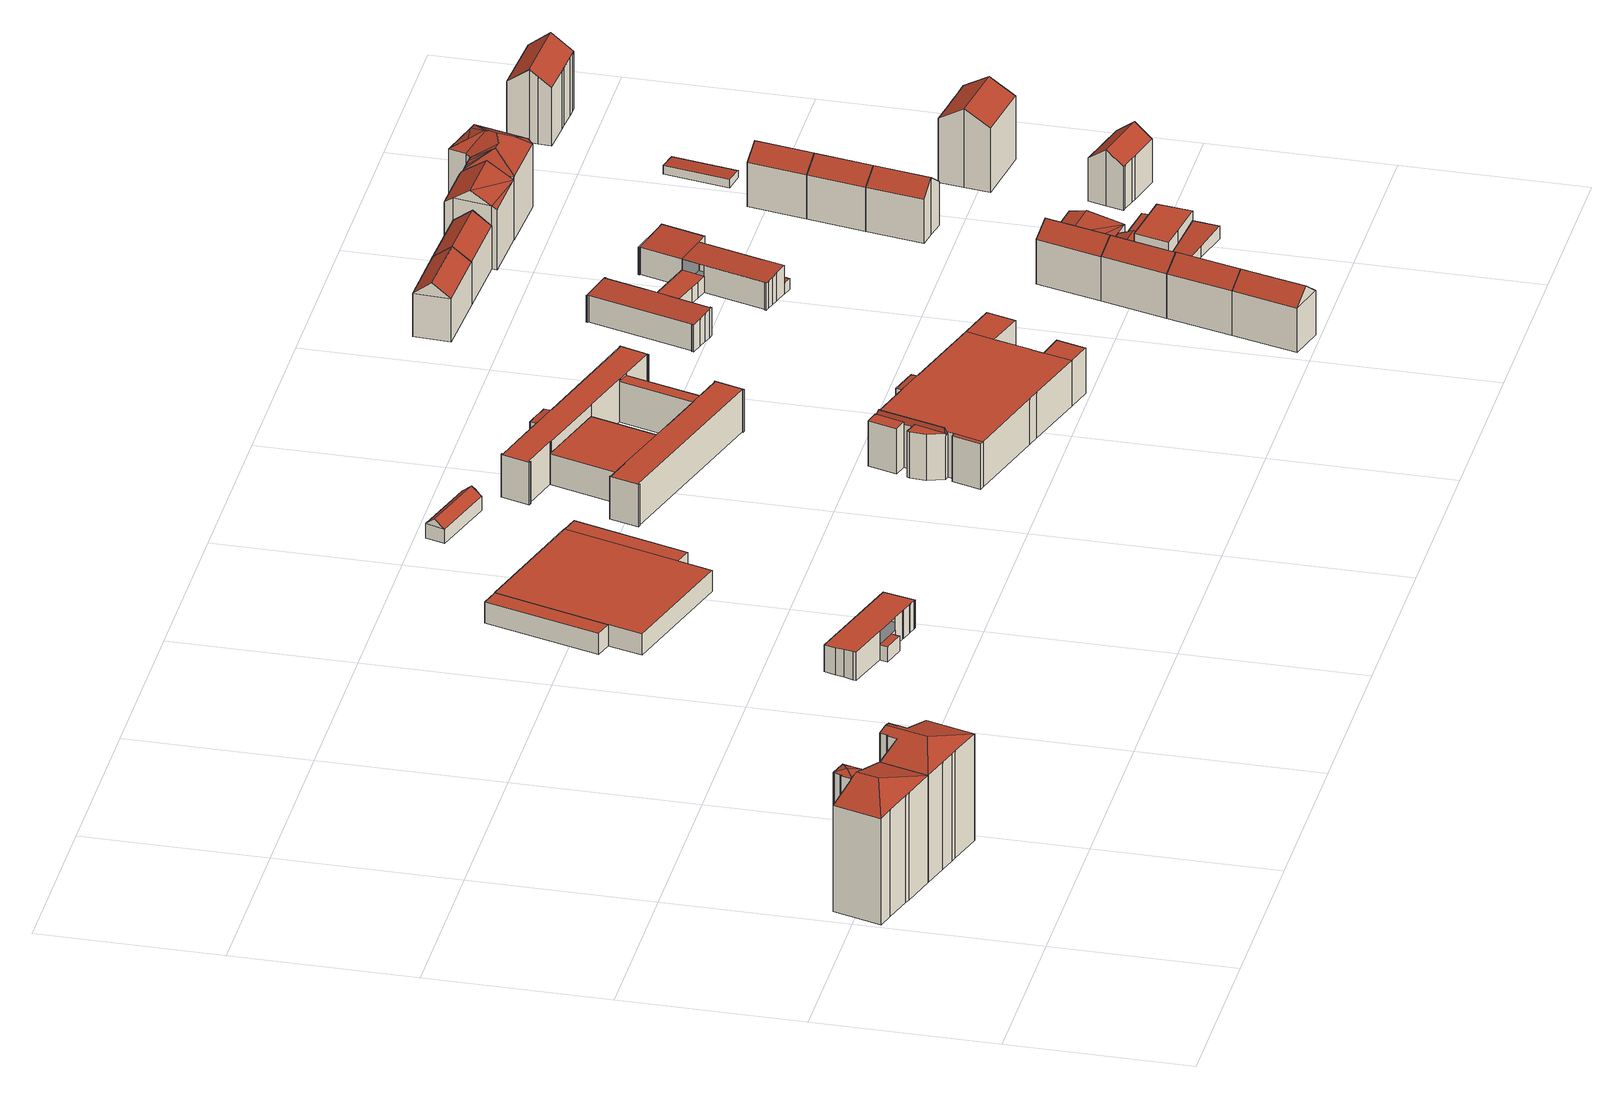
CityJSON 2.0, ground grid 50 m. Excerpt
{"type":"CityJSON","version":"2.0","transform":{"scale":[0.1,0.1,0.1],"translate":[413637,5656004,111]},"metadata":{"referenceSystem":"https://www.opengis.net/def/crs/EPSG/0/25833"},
"CityObjects":{
"building1":{"type":"Building","attributes":{"Gemeindeschluessel":14612000,"Geometrietyp2DReferenz":"3000","function":"31001_9998","roofType":"9999"},"children":["building1-1","building1-2"]},
"building1-1":{"type":"BuildingPart","attributes":{"Dachtyp_tdc":"tdcFreeFormRoof","Dachneigung":13.36,"QualitaetDacherkennung":24,"Geometrietyp2DReferenz":"3000","measuredHeight":34.8,"roofType":"5000"},"parents":["building1"],"geometry":[{"type":"MultiSurface","lod":"2","boundaries":[[[0,1,2]],[[3,4,5,6,7]],[[4,8,9,5]],[[8,10,11,9]],[[10,12,13,11]],[[12,14,15,13]],[[14,16,17,15]],[[16,18,19,17]],[[18,20,21,19]],[[20,0,2,21]],[[16,14,22]],[[14,12,10,8,4,3,23,24,22]],[[23,25,26,27,28,24]],[[28,0,20,18,16,22,24]],[[2,29,30,31,6,5,9,11,13,15,17,19,21]]],"semantics":{"surfaces":[{"type":"WallSurface"},{"type":"RoofSurface"},{"type":"GroundSurface"}],"values":[0,0,0,0,0,0,0,0,0,0,1,1,1,1,2]}}]},
"building1-2":{"type":"BuildingPart","attributes":{"Dachtyp_tdc":"tdcHipAndGableRoof","Dachneigung":15.76,"QualitaetDacherkennung":14,"Geometrietyp2DReferenz":"3000","measuredHeight":34.4,"roofType":"5000"},"parents":["building1"],"geometry":[{"type":"MultiSurface","lod":"2","boundaries":[[[1,32,33,2]],[[32,34,35,33]],[[34,36,37,35]],[[36,38,39,37]],[[38,40,41,39]],[[40,42,43,41]],[[42,44,45,43]],[[44,7,6,45]],[[42,40,38,36,34,46]],[[34,32,1,47,27,48,46]],[[48,25,49,7,44,42,46]],[[31,30,29,2,33,35,37,39,41,43,45,6]]],"semantics":{"surfaces":[{"type":"WallSurface"},{"type":"RoofSurface"},{"type":"GroundSurface"}],"values":[0,0,0,0,0,0,0,0,1,1,1,2]}}]},
"building2":{"type":"Building","attributes":{"Dachtyp_tdc":"tdcFreeFormRoof","Gemeindeschluessel":14612000,"Dachneigung":14.62,"QualitaetDacherkennung":14,"Geometrietyp2DReferenz":"3000","measuredHeight":34.36,"function":"31001_9998","roofType":"5000"},"geometry":[{"type":"Solid","lod":"2","boundaries":[[[[50,51,33,35]],[[51,52,53,33]],[[52,54,55,53]],[[54,56,57,55]],[[56,58,59,57]],[[58,60,61,59]],[[60,62,63,61]],[[62,64,65,63]],[[64,66,67,65]],[[66,68,69,67]],[[68,70,71,69]],[[70,72,73,71]],[[72,74,75,73]],[[74,76,77,75]],[[76,78,79,77]],[[78,80,81,79]],[[80,50,35,81]],[[74,82,50,80,78,76]],[[64,62,83]],[[35,33,53,55,57,59,61,63,65,67,69,71,73,75,77,79,81]],[[74,72,70,68,66,64,83,82]],[[83,62,60,58,56,54,52,51,50,82]]]],"semantics":{"surfaces":[{"type":"WallSurface"},{"type":"RoofSurface"},{"type":"GroundSurface"}],"values":[[0,0,0,0,0,0,0,0,0,0,0,0,0,0,0,0,0,1,0,2,1,1]]}}]},
"building3":{"type":"Building","attributes":{"Gemeindeschluessel":14612000,"Geometrietyp2DReferenz":"3000","function":"31001_9998","roofType":"9999"},"children":["building3-1","building3-2"]},
"building3-1":{"type":"BuildingPart","attributes":{"Dachtyp_tdc":"tdcPolyFlatRoof","Dachneigung":0,"QualitaetDacherkennung":57,"Geometrietyp2DReferenz":"3000","measuredHeight":4.39,"roofType":"1000"},"parents":["building3"],"geometry":[{"type":"MultiSurface","lod":"2","boundaries":[[[84,85,86,87]],[[88,89,90,91]],[[89,92,93,90]],[[92,84,87,93]],[[92,89,88,89,85,84]],[[87,86,90,91,90,93]]],"semantics":{"surfaces":[{"type":"WallSurface"},{"type":"RoofSurface"},{"type":"GroundSurface"}],"values":[0,0,0,0,1,2]}}]},
"building3-2":{"type":"BuildingPart","attributes":{"Dachtyp_tdc":"tdcPolyFlatRoof","Dachneigung":2.68,"QualitaetDacherkennung":86,"Geometrietyp2DReferenz":"3000","measuredHeight":8.16,"roofType":"2100"},"parents":["building3"],"geometry":[{"type":"MultiSurface","lod":"2","boundaries":[[[94,86,85]],[[94,95,96,86]],[[95,97,98,96]],[[97,99,100,98]],[[99,101,102,100]],[[101,103,104,102]],[[103,105,106,104]],[[105,107,108,106]],[[107,109,110,108]],[[109,111,112,110]],[[111,113,114,112]],[[113,115,116,114]],[[115,117,118,116]],[[117,119,91,118]],[[119,88,91]],[[117,115,113,111,109,107,105,103,101,99,97,95,94,119]],[[90,86,96,98,100,102,104,106,108,110,112,114,116,118,91]]],"semantics":{"surfaces":[{"type":"WallSurface"},{"type":"RoofSurface"},{"type":"GroundSurface"}],"values":[0,0,0,0,0,0,0,0,0,0,0,0,0,0,0,1,2]}}]},
"building4":{"type":"Building","attributes":{"Gemeindeschluessel":14612000,"Geometrietyp2DReferenz":"3000","function":"31001_3211","roofType":"9999"},"children":["building4-1","building4-2","building4-3"]},
"building4-1":{"type":"BuildingPart","attributes":{"Dachtyp_tdc":"tdcPolyFlatRoof","Dachneigung":0,"QualitaetDacherkennung":51,"Geometrietyp2DReferenz":"3000","measuredHeight":6.21,"roofType":"1000"},"parents":["building4"],"geometry":[{"type":"MultiSurface","lod":"2","boundaries":[[[120,121,122,123]],[[121,124,125,126,122]],[[127,128,129,130,131,132]],[[133,120,123,134,135]],[[133,128,127,124,121,120]],[[123,122,126,131,130,134]]],"semantics":{"surfaces":[{"type":"WallSurface"},{"type":"RoofSurface"},{"type":"GroundSurface"}],"values":[0,0,0,0,1,2]}}]},
"building4-2":{"type":"BuildingPart","attributes":{"Dachtyp_tdc":"tdcPolyFlatRoof","Dachneigung":0,"QualitaetDacherkennung":91,"Geometrietyp2DReferenz":"3000","measuredHeight":6.09,"roofType":"1000"},"parents":["building4"],"geometry":[{"type":"MultiSurface","lod":"2","boundaries":[[[125,136,137,126]],[[136,138,139,137]],[[138,132,131,139]],[[132,138,136,125]],[[126,137,139,131]]],"semantics":{"surfaces":[{"type":"WallSurface"},{"type":"RoofSurface"},{"type":"GroundSurface"}],"values":[0,0,0,1,2]}}]},
"building4-3":{"type":"BuildingPart","attributes":{"Dachtyp_tdc":"tdcPolyFlatRoof","Dachneigung":0,"QualitaetDacherkennung":88,"Geometrietyp2DReferenz":"3000","measuredHeight":6.09,"roofType":"1000"},"parents":["building4"],"geometry":[{"type":"MultiSurface","lod":"2","boundaries":[[[140,141,142,143]],[[141,135,134,142]],[[129,140,143,130]],[[129,135,141,140]],[[143,142,134,130]]],"semantics":{"surfaces":[{"type":"WallSurface"},{"type":"RoofSurface"},{"type":"GroundSurface"}],"values":[0,0,0,1,2]}}]},
"building5":{"type":"Building","attributes":{"Dachtyp_tdc":"tdcFreeFormRoof","Gemeindeschluessel":14612000,"Dachneigung":38,"QualitaetDacherkennung":72,"Geometrietyp2DReferenz":"3000","measuredHeight":6.36,"function":"31001_9998","roofType":"5000"},"geometry":[{"type":"Solid","lod":"2","boundaries":[[[[144,145,146,147]],[[145,148,149,146]],[[148,150,151,149]],[[150,152,153,151]],[[152,154,155,153]],[[154,156,157,155]],[[156,144,147,157]],[[150,148,145,158]],[[154,152,150,158,144,156]],[[145,144,158]],[[147,146,149,151,153,155,157]]]],"semantics":{"surfaces":[{"type":"WallSurface"},{"type":"RoofSurface"},{"type":"GroundSurface"}],"values":[[0,0,0,0,0,0,0,1,1,0,2]]}}]},
"building6":{"type":"Building","attributes":{"name":"Bertolt-Brecht-Gymnasium Dresden","Gemeindeschluessel":14612000,"Geometrietyp2DReferenz":"3000","function":"31001_3021","roofType":"9999"},"children":["building6-1","building6-2","building6-3","building6-4","building6-5","building6-6"]},
"building6-1":{"type":"BuildingPart","attributes":{"Dachtyp_tdc":"tdcPolyFlatRoof","Dachneigung":0,"QualitaetDacherkennung":85,"Geometrietyp2DReferenz":"3000","measuredHeight":11.88,"roofType":"1000"},"parents":["building6"],"geometry":[{"type":"MultiSurface","lod":"2","boundaries":[[[159,160,161,162]],[[163,164,165,166]],[[164,163,160,159]],[[162,161,166,165]]],"semantics":{"surfaces":[{"type":"WallSurface"},{"type":"RoofSurface"},{"type":"GroundSurface"}],"values":[0,0,1,2]}}]},
"building6-2":{"type":"BuildingPart","attributes":{"Dachtyp_tdc":"tdcPolyFlatRoof","Dachneigung":0,"QualitaetDacherkennung":59,"Geometrietyp2DReferenz":"3000","measuredHeight":12.41,"roofType":"1000"},"parents":["building6"],"geometry":[{"type":"MultiSurface","lod":"2","boundaries":[[[167,165,164]],[[167,168,169,165]],[[168,170,169]],[[171,172,173,174,175]],[[172,176,177,173]],[[176,178,179,177]],[[178,180,181,179]],[[180,182,183,181]],[[182,184,185,183]],[[184,186,187,185]],[[186,188,189,187]],[[188,190,191,192,189]],[[193,194,195]],[[193,196,197,194]],[[196,198,199,197]],[[198,200,201,199]],[[200,202,203,201]],[[202,204,205,203]],[[204,206,207,205]],[[206,208,162,207]],[[208,159,162]],[[208,206,204,202,200,198,196,193,190,188,186,184,182,180,178,176,172,171,168,167]],[[165,169,174,173,177,179,181,183,185,187,189,192,194,197,199,201,203,205,207,162]]],"semantics":{"surfaces":[{"type":"WallSurface"},{"type":"RoofSurface"},{"type":"GroundSurface"}],"values":[0,0,0,0,0,0,0,0,0,0,0,0,0,0,0,0,0,0,0,0,0,1,2]}}]},
"building6-3":{"type":"BuildingPart","attributes":{"Dachtyp_tdc":"tdcPolyFlatRoof","Dachneigung":0,"QualitaetDacherkennung":44,"Geometrietyp2DReferenz":"3000","measuredHeight":4.04,"roofType":"1000"},"parents":["building6"],"geometry":[{"type":"MultiSurface","lod":"2","boundaries":[[[209,210,211,212]],[[210,213,214,211]],[[213,215,216,214]],[[215,213,210,209]],[[212,211,214,216]]],"semantics":{"surfaces":[{"type":"WallSurface"},{"type":"RoofSurface"},{"type":"GroundSurface"}],"values":[0,0,0,1,2]}}]},
"building6-4":{"type":"BuildingPart","attributes":{"Dachtyp_tdc":"tdcPolyFlatRoof","Dachneigung":5.47,"QualitaetDacherkennung":48,"Geometrietyp2DReferenz":"3000","measuredHeight":12.12,"roofType":"2100"},"parents":["building6"],"geometry":[{"type":"MultiSurface","lod":"2","boundaries":[[[217,218,209,212,219]],[[220,221,222,216,215]],[[220,218,217,223,191,195,221]],[[222,194,192,189,219,212,216]],[[221,195,194,222]],[[191,223,189,192]],[[223,217,219,189]]],"semantics":{"surfaces":[{"type":"WallSurface"},{"type":"RoofSurface"},{"type":"GroundSurface"}],"values":[0,0,1,2,0,0,0]}}]},
"building6-5":{"type":"BuildingPart","attributes":{"Dachtyp_tdc":"tdcPolyFlatRoof","Dachneigung":0,"QualitaetDacherkennung":23,"Geometrietyp2DReferenz":"3000","measuredHeight":8.89,"roofType":"1000"},"parents":["building6"],"geometry":[{"type":"MultiSurface","lod":"2","boundaries":[[[170,224,225,169]],[[226,175,174,227]],[[175,226,224,170]],[[169,225,227,174]]],"semantics":{"surfaces":[{"type":"WallSurface"},{"type":"RoofSurface"},{"type":"GroundSurface"}],"values":[0,0,1,2]}}]},
"building6-6":{"type":"BuildingPart","attributes":{"Dachtyp_tdc":"tdcPolyFlatRoof","Dachneigung":0,"QualitaetDacherkennung":70,"Geometrietyp2DReferenz":"3000","measuredHeight":12.38,"roofType":"1000"},"parents":["building6"],"geometry":[{"type":"MultiSurface","lod":"2","boundaries":[[[228,229,230,231]],[[229,232,233,230]],[[232,234,226,227,233]],[[235,225,224]],[[235,236,163,166,225]],[[236,163,166,163]],[[237,161,160]],[[237,238,239,161]],[[238,240,241,239]],[[240,242,243,241]],[[242,244,245,243]],[[244,246,247,245]],[[246,248,249,247]],[[248,250,251,249]],[[250,252,253,251]],[[252,254,255,253]],[[254,228,231,255]],[[254,252,250,248,246,244,242,240,238,237,236,235,234,232,229,228]],[[231,230,233,227,225,166,161,239,241,243,245,247,249,251,253,255]]],"semantics":{"surfaces":[{"type":"WallSurface"},{"type":"RoofSurface"},{"type":"GroundSurface"}],"values":[0,0,0,0,0,0,0,0,0,0,0,0,0,0,0,0,0,1,2]}}]},
"building7":{"type":"Building","attributes":{"name":"Bertolt-Brecht-Gymnasium Dresden","Gemeindeschluessel":14612000,"Geometrietyp2DReferenz":"3000","function":"31001_3021","roofType":"9999"},"children":["building7-1","building7-2","building7-3","building7-4","building7-5","building7-6","building7-7","building7-8","building7-9"]},
"building7-1":{"type":"BuildingPart","attributes":{"Dachtyp_tdc":"tdcPolyFlatRoof","Dachneigung":0,"QualitaetDacherkennung":73,"Geometrietyp2DReferenz":"3000","measuredHeight":13.23,"roofType":"1000"},"parents":["building7"],"geometry":[{"type":"MultiSurface","lod":"2","boundaries":[[[256,257,258,259]],[[256,260,261,257]],[[260,262,263,261]],[[262,260,256,259]],[[258,257,261,263]]],"semantics":{"surfaces":[{"type":"WallSurface"},{"type":"RoofSurface"},{"type":"GroundSurface"}],"values":[0,0,0,1,2]}}]},
"building7-2":{"type":"BuildingPart","attributes":{"Dachtyp_tdc":"tdcFreeFormRoof","Dachneigung":72.28,"QualitaetDacherkennung":46,"Geometrietyp2DReferenz":"3000","measuredHeight":14.56,"roofType":"5000"},"parents":["building7"],"geometry":[{"type":"MultiSurface","lod":"2","boundaries":[[[264,265,266,267]],[[268,269,270,271]],[[272,273,274]],[[273,275,276,274]],[[269,268,277]],[[268,265,278,277]],[[265,264,278]],[[264,275,273,272,269,277,278]],[[276,267,266,271,270,274]]],"semantics":{"surfaces":[{"type":"WallSurface"},{"type":"RoofSurface"},{"type":"GroundSurface"}],"values":[0,0,0,0,1,1,1,1,2]}}]},
"building7-3":{"type":"BuildingPart","attributes":{"Dachtyp_tdc":"tdcPolyFlatRoof","Dachneigung":0,"QualitaetDacherkennung":51,"Geometrietyp2DReferenz":"3000","measuredHeight":13.24,"roofType":"1000"},"parents":["building7"],"geometry":[{"type":"MultiSurface","lod":"2","boundaries":[[[279,280,281,282]],[[279,283,284,280]],[[283,285,286,284]],[[285,283,279,282]],[[281,280,284,286]]],"semantics":{"surfaces":[{"type":"WallSurface"},{"type":"RoofSurface"},{"type":"GroundSurface"}],"values":[0,0,0,1,2]}}]},
"building7-4":{"type":"BuildingPart","attributes":{"Dachtyp_tdc":"tdcPolyFlatRoof","Dachneigung":0,"QualitaetDacherkennung":40,"Geometrietyp2DReferenz":"3000","measuredHeight":6.24,"roofType":"1000"},"parents":["building7"],"geometry":[{"type":"MultiSurface","lod":"2","boundaries":[[[287,288,289,290]],[[288,291,292,289]],[[291,293,294,292]],[[293,291,288,287]],[[290,289,292,294]]],"semantics":{"surfaces":[{"type":"WallSurface"},{"type":"RoofSurface"},{"type":"GroundSurface"}],"values":[0,0,0,1,2]}}]},
"building7-5":{"type":"BuildingPart","attributes":{"Dachtyp_tdc":"tdcPolyFlatRoof","Dachneigung":0,"QualitaetDacherkennung":74,"Geometrietyp2DReferenz":"3000","measuredHeight":13.22,"roofType":"1000"},"parents":["building7"],"geometry":[{"type":"MultiSurface","lod":"2","boundaries":[[[295,296,297,298]],[[299,300,301,302]],[[299,295,298,300]],[[299,302,296,295]],[[298,297,301,300]]],"semantics":{"surfaces":[{"type":"WallSurface"},{"type":"RoofSurface"},{"type":"GroundSurface"}],"values":[0,0,0,1,2]}}]},
"building7-6":{"type":"BuildingPart","attributes":{"Dachtyp_tdc":"tdcPolyFlatRoof","Dachneigung":5.75,"QualitaetDacherkennung":68,"Geometrietyp2DReferenz":"3000","measuredHeight":12.9,"roofType":"2100"},"parents":["building7"],"geometry":[{"type":"MultiSurface","lod":"2","boundaries":[[[303,304,305,306]],[[304,307,308,305]],[[307,309,310,308]],[[309,307,304,303]],[[306,305,308,310]]],"semantics":{"surfaces":[{"type":"WallSurface"},{"type":"RoofSurface"},{"type":"GroundSurface"}],"values":[0,0,0,1,2]}}]},
"building7-7":{"type":"BuildingPart","attributes":{"Dachtyp_tdc":"tdcPolyFlatRoof","Dachneigung":0,"QualitaetDacherkennung":41,"Geometrietyp2DReferenz":"3000","measuredHeight":13.17,"roofType":"1000"},"parents":["building7"],"geometry":[{"type":"MultiSurface","lod":"2","boundaries":[[[296,311,312,297]],[[311,313,290,312]],[[313,287,290]],[[314,294,293]],[[314,315,316,294]],[[315,259,258,316]],[[262,317,318,263]],[[317,319,320,318]],[[319,282,281,320]],[[285,321,268,271,286]],[[322,323,306,266]],[[323,303,306]],[[324,310,309]],[[324,302,301,310]],[[302,324,323,322,321,285,282,319,317,262,259,315,314,313,311,296]],[[297,312,290,294,316,258,263,318,320,281,286,271,266,306,310,301]]],"semantics":{"surfaces":[{"type":"WallSurface"},{"type":"RoofSurface"},{"type":"GroundSurface"}],"values":[0,0,0,0,0,0,0,0,0,0,0,0,0,0,1,2]}}]},
"building7-8":{"type":"BuildingPart","attributes":{"Dachtyp_tdc":"tdcPolyFlatRoof","Dachneigung":0,"QualitaetDacherkennung":62,"Geometrietyp2DReferenz":"3000","measuredHeight":13.21,"roofType":"1000"},"parents":["building7"],"geometry":[{"type":"MultiSurface","lod":"2","boundaries":[[[325,326,267,327]],[[328,329,330,276,275]],[[329,325,327,330]],[[329,328,326,325]],[[327,267,276,330]]],"semantics":{"surfaces":[{"type":"WallSurface"},{"type":"RoofSurface"},{"type":"GroundSurface"}],"values":[0,0,0,1,2]}}]},
"building7-9":{"type":"BuildingPart","attributes":{"Dachtyp_tdc":"tdcPolyFlatRoof","Dachneigung":0,"QualitaetDacherkennung":57,"Geometrietyp2DReferenz":"3000","measuredHeight":13.38,"roofType":"1000"},"parents":["building7"],"geometry":[{"type":"MultiSurface","lod":"2","boundaries":[[[331,332,333,334]],[[332,335,336,333]],[[335,337,272,274,336]],[[338,331,334,270,269]],[[338,337,335,332,331]],[[334,333,336,274,270]]],"semantics":{"surfaces":[{"type":"WallSurface"},{"type":"RoofSurface"},{"type":"GroundSurface"}],"values":[0,0,0,0,1,2]}}]},
"building8":{"type":"Building","attributes":{"Dachtyp_tdc":"tdcFreeFormRoof","Gemeindeschluessel":14612000,"Dachneigung":37.37,"QualitaetDacherkennung":79,"Geometrietyp2DReferenz":"3000","measuredHeight":16.78,"function":"31001_9998","roofType":"5000"},"geometry":[{"type":"Solid","lod":"2","boundaries":[[[[339,340,341,342]],[[340,343,344,341]],[[343,345,346,344]],[[345,347,348,346]],[[347,349,350,348]],[[349,339,342,350]],[[351,352,343,340]],[[339,349,347,345,352,351]],[[340,339,351]],[[345,343,352]],[[342,341,344,346,348,350]]]],"semantics":{"surfaces":[{"type":"WallSurface"},{"type":"RoofSurface"},{"type":"GroundSurface"}],"values":[[0,0,0,0,0,0,1,1,0,0,2]]}}]},
"building9":{"type":"Building","attributes":{"Dachtyp_tdc":"tdcGableRoof","Gemeindeschluessel":14612000,"Dachneigung":37.68,"QualitaetDacherkennung":85,"Geometrietyp2DReferenz":"3000","measuredHeight":16.8,"function":"31001_9998","roofType":"3100"},"geometry":[{"type":"Solid","lod":"2","boundaries":[[[[353,345,346,354]],[[345,352,355,346]],[[352,343,344,355]],[[343,356,357,344]],[[356,358,359,357]],[[358,360,361,359]],[[360,362,363,361]],[[362,353,354,363]],[[358,356,343,352]],[[352,345,353,362,360,358]],[[354,346,355,344,357,359,361,363]]]],"semantics":{"surfaces":[{"type":"WallSurface"},{"type":"RoofSurface"},{"type":"GroundSurface"}],"values":[[0,0,0,0,0,0,0,0,1,1,2]]}}]},
"building10":{"type":"Building","attributes":{"Dachtyp_tdc":"tdcGableRoof","Gemeindeschluessel":14612000,"Dachneigung":37.43,"QualitaetDacherkennung":86,"Geometrietyp2DReferenz":"3000","measuredHeight":16.75,"function":"31001_9998","roofType":"3100"},"geometry":[{"type":"Solid","lod":"2","boundaries":[[[[364,365,361,366]],[[365,367,368,361]],[[367,369,357,368]],[[369,370,371,357]],[[370,372,373,371]],[[372,374,375,373]],[[374,376,377,375]],[[376,364,366,377]],[[372,370,369,367]],[[367,365,364,376,374,372]],[[366,361,368,357,371,373,375,377]]]],"semantics":{"surfaces":[{"type":"WallSurface"},{"type":"RoofSurface"},{"type":"GroundSurface"}],"values":[[0,0,0,0,0,0,0,0,1,1,2]]}}]},
"building11":{"type":"Building","attributes":{"Dachtyp_tdc":"tdcGableRoof","Gemeindeschluessel":14612000,"Dachneigung":36.59,"QualitaetDacherkennung":77,"Geometrietyp2DReferenz":"3000","measuredHeight":16.29,"function":"31001_9998","roofType":"3100"},"geometry":[{"type":"Solid","lod":"2","boundaries":[[[[378,379,380,381]],[[379,382,383,380]],[[382,384,385,383]],[[384,378,381,385]],[[382,379,386]],[[378,384,387]],[[379,378,387,386]],[[384,382,386,387]],[[381,380,383,385]]]],"semantics":{"surfaces":[{"type":"WallSurface"},{"type":"RoofSurface"},{"type":"GroundSurface"}],"values":[[0,0,0,0,0,0,1,1,2]]}}]},
"building12":{"type":"Building","attributes":{"name":"Haus des Kindes","Gemeindeschluessel":14612000,"Geometrietyp2DReferenz":"3000","function":"31001_3010","roofType":"9999"},"children":["building12-1","building12-2","building12-3","building12-4","building12-5"]},
"building12-1":{"type":"BuildingPart","attributes":{"Dachtyp_tdc":"tdcPolyFlatRoof","Dachneigung":3.27,"QualitaetDacherkennung":86,"Geometrietyp2DReferenz":"3000","measuredHeight":8.25,"roofType":"2100"},"parents":["building12"],"geometry":[{"type":"MultiSurface","lod":"2","boundaries":[[[388,389,390,391,392]],[[388,393,394,395,396,397,398,399,400,401,389]],[[391,402,403,404,405,406,407,408,409,410,392]],[[401,400,403,402,411]],[[400,399,404,403]],[[399,398,405,404]],[[398,397,406,405]],[[397,396,407,406]],[[396,395,408,407]],[[395,394,409,408]],[[394,412,409]]],"semantics":{"surfaces":[{"type":"WallSurface"},{"type":"RoofSurface"},{"type":"GroundSurface"}],"values":[0,1,2,0,0,0,0,0,0,0,0]}}]},
"building12-2":{"type":"BuildingPart","attributes":{"Dachtyp_tdc":"tdcPolyFlatRoof","Dachneigung":0,"QualitaetDacherkennung":62,"Geometrietyp2DReferenz":"3000","measuredHeight":3.06,"roofType":"1000"},"parents":["building12"],"geometry":[{"type":"MultiSurface","lod":"2","boundaries":[[[413,414,415,416]],[[414,417,418,415]],[[417,411,402,418]],[[390,413,416,391]],[[390,411,417,414,413]],[[416,415,418,402,391]]],"semantics":{"surfaces":[{"type":"WallSurface"},{"type":"RoofSurface"},{"type":"GroundSurface"}],"values":[0,0,0,0,1,2]}}]},
"building12-3":{"type":"BuildingPart","attributes":{"Dachtyp_tdc":"tdcPolyFlatRoof","Dachneigung":3.25,"QualitaetDacherkennung":56,"Geometrietyp2DReferenz":"3000","measuredHeight":8.43,"roofType":"2100"},"parents":["building12"],"geometry":[{"type":"MultiSurface","lod":"2","boundaries":[[[419,420,421,422]],[[420,423,424,421]],[[423,425,426,424]],[[425,427,428,426]],[[427,429,430,428]],[[429,431,432,430]],[[431,388,392,432]],[[419,422,410,393]],[[393,388,431,429,427,425,423,420,419]],[[422,421,424,426,428,430,432,392,410]]],"semantics":{"surfaces":[{"type":"WallSurface"},{"type":"RoofSurface"},{"type":"GroundSurface"}],"values":[0,0,0,0,0,0,0,0,1,2]}}]},
"building12-4":{"type":"BuildingPart","attributes":{"Dachtyp_tdc":"tdcPolyFlatRoof","Dachneigung":0,"QualitaetDacherkennung":81,"Geometrietyp2DReferenz":"3000","measuredHeight":4.56,"roofType":"1000"},"parents":["building12"],"geometry":[{"type":"MultiSurface","lod":"2","boundaries":[[[412,433,434,409]],[[433,435,436,434]],[[435,437,438,436]],[[439,440,441,442]],[[440,443,444,441]],[[443,445,422,444]],[[445,443,440,439,437,435,433,412,446]],[[409,434,436,438,442,441,444,422,410]]],"semantics":{"surfaces":[{"type":"WallSurface"},{"type":"RoofSurface"},{"type":"GroundSurface"}],"values":[0,0,0,0,0,0,1,2]}}]},
"building12-5":{"type":"BuildingPart","attributes":{"Dachtyp_tdc":"tdcPolyFlatRoof","Dachneigung":3.59,"QualitaetDacherkennung":77,"Geometrietyp2DReferenz":"3000","measuredHeight":8.2,"roofType":"2100"},"parents":["building12"],"geometry":[{"type":"MultiSurface","lod":"2","boundaries":[[[447,448,449,450]],[[448,451,452,449]],[[451,453,442,452]],[[453,439,442]],[[454,455,456,438,437]],[[455,457,458,456]],[[457,459,460,458]],[[459,461,462,460]],[[461,463,464,462]],[[463,465,466,464]],[[465,467,468,466]],[[467,469,470,468]],[[469,471,472,470]],[[471,473,474,472]],[[473,475,476,474]],[[475,477,478,476]],[[475,473,471,469,467,465,463,461,459,457,455,454,453,451,448,447,479,477]],[[478,480,450,449,452,442,438,456,458,460,462,464,466,468,470,472,474,476]],[[477,479,480,478]],[[479,447,450,480]]],"semantics":{"surfaces":[{"type":"WallSurface"},{"type":"RoofSurface"},{"type":"GroundSurface"}],"values":[0,0,0,0,0,0,0,0,0,0,0,0,0,0,0,0,1,2,0,0]}}]},
"building13":{"type":"Building","attributes":{"Dachtyp_tdc":"tdcFreeFormRoof","Gemeindeschluessel":14612000,"Dachneigung":37.3,"QualitaetDacherkennung":89,"Geometrietyp2DReferenz":"3000","measuredHeight":16.74,"function":"31001_9998","roofType":"5000"},"geometry":[{"type":"Solid","lod":"2","boundaries":[[[[481,482,483,371]],[[482,484,485,483]],[[484,486,487,485]],[[486,488,489,487]],[[488,490,375,489]],[[490,481,371,375]],[[372,491,482,481]],[[490,488,486,484,491,372]],[[484,482,491]],[[481,490,372]],[[371,483,485,487,489,375]]]],"semantics":{"surfaces":[{"type":"WallSurface"},{"type":"RoofSurface"},{"type":"GroundSurface"}],"values":[[0,0,0,0,0,0,1,1,0,0,2]]}}]},
"building14":{"type":"Building","attributes":{"Dachtyp_tdc":"tdcGableRoof","Gemeindeschluessel":14612000,"Dachneigung":36.63,"QualitaetDacherkennung":78,"Geometrietyp2DReferenz":"3000","measuredHeight":16.3,"function":"31001_9998","roofType":"3100"},"geometry":[{"type":"Solid","lod":"2","boundaries":[[[[492,382,383,493]],[[382,379,380,383]],[[379,494,495,380]],[[494,492,493,495]],[[379,382,386]],[[492,494,496]],[[382,492,496,386]],[[494,379,386,496]],[[493,383,380,495]]]],"semantics":{"surfaces":[{"type":"WallSurface"},{"type":"RoofSurface"},{"type":"GroundSurface"}],"values":[[0,0,0,0,0,0,1,1,2]]}}]},
"building15":{"type":"Building","attributes":{"Dachtyp_tdc":"tdcPolyFlatRoof","Gemeindeschluessel":14612000,"Dachneigung":4.67,"QualitaetDacherkennung":70,"Geometrietyp2DReferenz":"3000","measuredHeight":3.88,"function":"31001_9998","roofType":"2100"},"geometry":[{"type":"Solid","lod":"2","boundaries":[[[[497,498,499,500]],[[498,501,502,499]],[[501,503,504,502]],[[503,505,506,504]],[[505,507,508,506]],[[507,497,500,508]],[[507,505,503,501,498,497]],[[500,499,502,504,506,508]]]],"semantics":{"surfaces":[{"type":"WallSurface"},{"type":"RoofSurface"},{"type":"GroundSurface"}],"values":[[0,0,0,0,0,0,1,2]]}}]},
"building16":{"type":"Building","attributes":{"Dachtyp_tdc":"tdcPolyFlatRoof","Gemeindeschluessel":14612000,"Dachneigung":0,"QualitaetDacherkennung":69,"Geometrietyp2DReferenz":"3000","measuredHeight":7.03,"function":"31001_9998","roofType":"1000"},"geometry":[{"type":"Solid","lod":"2","boundaries":[[[[509,510,511,512]],[[510,513,514,511]],[[513,515,516,514]],[[515,517,518,516]],[[517,519,520,518]],[[519,509,512,520]],[[519,517,515,513,510,509]],[[512,511,514,516,518,520]]]],"semantics":{"surfaces":[{"type":"WallSurface"},{"type":"RoofSurface"},{"type":"GroundSurface"}],"values":[[0,0,0,0,0,0,1,2]]}}]},
"building17":{"type":"Building","attributes":{"Gemeindeschluessel":14612000,"Geometrietyp2DReferenz":"3000","function":"31001_9998","roofType":"9999"},"children":["building17-1","building17-2"]},
"building17-1":{"type":"BuildingPart","attributes":{"Dachtyp_tdc":"tdcFreeFormRoof","Dachneigung":20.93,"QualitaetDacherkennung":26,"Geometrietyp2DReferenz":"3000","measuredHeight":4.13,"roofType":"5000"},"parents":["building17"],"geometry":[{"type":"MultiSurface","lod":"2","boundaries":[[[521,522,523,524]],[[522,525,526,523]],[[527,528,529,530]],[[528,531,532,529]],[[531,533,534,532]],[[533,535,536,534]],[[535,537,538,536]],[[537,521,524,538]],[[533,531,528,527,539,540]],[[540,541,525,522,521,537,535,533]],[[524,523,526,542,530,529,532,534,536,538]]],"semantics":{"surfaces":[{"type":"WallSurface"},{"type":"RoofSurface"},{"type":"GroundSurface"}],"values":[0,0,0,0,0,0,0,0,1,1,2]}}]},
"building17-2":{"type":"BuildingPart","attributes":{"Dachtyp_tdc":"tdcPolyFlatRoof","Dachneigung":3.42,"QualitaetDacherkennung":55,"Geometrietyp2DReferenz":"3000","measuredHeight":3.92,"roofType":"2100"},"parents":["building17"],"geometry":[{"type":"MultiSurface","lod":"2","boundaries":[[[543,544,545,546]],[[544,547,527,530,545]],[[548,543,546,526,525]],[[548,541,549,539,547,544,543]],[[546,545,530,542,526]]],"semantics":{"surfaces":[{"type":"WallSurface"},{"type":"RoofSurface"},{"type":"GroundSurface"}],"values":[0,0,0,1,2]}}]},
"building18":{"type":"Building","attributes":{"Dachtyp_tdc":"tdcFreeFormRoof","Gemeindeschluessel":14612000,"Dachneigung":10.44,"QualitaetDacherkennung":59,"Geometrietyp2DReferenz":"3000","measuredHeight":4.3,"function":"31001_9998","roofType":"5000"},"geometry":[{"type":"Solid","lod":"2","boundaries":[[[[550,551,552,553]],[[551,554,555,552]],[[554,556,557,555]],[[556,558,559,557]],[[558,560,523,559]],[[560,561,524,523]],[[561,550,553,524]],[[562,563,564]],[[558,565,564]],[[558,564,563]],[[558,563,561,560]],[[566,567,564,565]],[[554,567,566,556]],[[556,566,565,558]],[[551,562,564,567,554]],[[550,563,562,551]],[[561,563,550]],[[553,552,555,557,559,523,524]]]],"semantics":{"surfaces":[{"type":"WallSurface"},{"type":"RoofSurface"},{"type":"GroundSurface"}],"values":[[0,0,0,0,0,0,0,1,1,1,1,1,0,0,0,0,0,2]]}}]},
"building19":{"type":"Building","attributes":{"Dachtyp_tdc":"tdcFreeFormRoof","Gemeindeschluessel":14612000,"Dachneigung":32.84,"QualitaetDacherkennung":61,"Geometrietyp2DReferenz":"3000","measuredHeight":22.04,"function":"31001_9998","roofType":"5000"},"geometry":[{"type":"Solid","lod":"2","boundaries":[[[[568,569,570,571]],[[569,572,573,570]],[[572,574,575,573]],[[574,576,577,575]],[[576,578,579,577]],[[578,580,581,579]],[[580,582,583,581]],[[582,584,585,583]],[[584,568,571,585]],[[586,584,587]],[[569,584,586]],[[584,569,568]],[[582,580,578,576,574,572,586,587]],[[572,569,586]],[[584,582,587]],[[571,570,573,575,577,579,581,583,585]]]],"semantics":{"surfaces":[{"type":"WallSurface"},{"type":"RoofSurface"},{"type":"GroundSurface"}],"values":[[0,0,0,0,0,0,0,0,0,1,1,1,1,0,0,2]]}}]},
"building20":{"type":"Building","attributes":{"Dachtyp_tdc":"tdcGableRoof","Gemeindeschluessel":14612000,"Dachneigung":37.66,"QualitaetDacherkennung":93,"Geometrietyp2DReferenz":"3000","measuredHeight":16.67,"function":"31001_9998","roofType":"3100"},"geometry":[{"type":"Solid","lod":"2","boundaries":[[[[588,589,590,591]],[[589,592,593,590]],[[592,594,595,593]],[[594,596,597,595]],[[596,598,599,597]],[[598,600,601,599]],[[600,602,603,601]],[[602,588,591,603]],[[598,596,594,592]],[[592,589,588,602,600,598]],[[591,590,593,595,597,599,601,603]]]],"semantics":{"surfaces":[{"type":"WallSurface"},{"type":"RoofSurface"},{"type":"GroundSurface"}],"values":[[0,0,0,0,0,0,0,0,1,1,2]]}}]},
"building21":{"type":"Building","attributes":{"Dachtyp_tdc":"tdcGableRoof","Gemeindeschluessel":14612000,"Dachneigung":37.41,"QualitaetDacherkennung":91,"Geometrietyp2DReferenz":"3000","measuredHeight":16.63,"function":"31001_9998","roofType":"3100"},"geometry":[{"type":"Solid","lod":"2","boundaries":[[[[604,600,601,605]],[[600,598,599,601]],[[598,596,597,599]],[[596,606,607,597]],[[606,608,609,607]],[[608,610,611,609]],[[610,612,613,611]],[[612,604,605,613]],[[608,606,596,598]],[[598,600,604,612,610,608]],[[605,601,599,597,607,609,611,613]]]],"semantics":{"surfaces":[{"type":"WallSurface"},{"type":"RoofSurface"},{"type":"GroundSurface"}],"values":[[0,0,0,0,0,0,0,0,1,1,2]]}}]},
"building22":{"type":"Building","attributes":{"Dachtyp_tdc":"tdcFreeFormRoof","Gemeindeschluessel":14612000,"Dachneigung":37.39,"QualitaetDacherkennung":90,"Geometrietyp2DReferenz":"3000","measuredHeight":16.6,"function":"31001_9998","roofType":"5000"},"geometry":[{"type":"Solid","lod":"2","boundaries":[[[[610,606,607,611]],[[606,614,615,607]],[[614,616,617,615]],[[616,618,619,617]],[[618,620,621,619]],[[620,610,611,621]],[[622,623,614,606]],[[620,618,616,623,622,610]],[[616,614,623]],[[606,610,622]],[[611,607,615,617,619,621]]]],"semantics":{"surfaces":[{"type":"WallSurface"},{"type":"RoofSurface"},{"type":"GroundSurface"}],"values":[[0,0,0,0,0,0,1,1,0,0,2]]}}]},
"building23":{"type":"Building","attributes":{"Dachtyp_tdc":"tdcGableRoof","Gemeindeschluessel":14612000,"Dachneigung":36.94,"QualitaetDacherkennung":85,"Geometrietyp2DReferenz":"3000","measuredHeight":16.31,"function":"31001_9998","roofType":"3100"},"geometry":[{"type":"Solid","lod":"2","boundaries":[[[[624,625,626,627]],[[625,628,629,626]],[[628,630,631,629]],[[630,632,633,631]],[[632,634,635,633]],[[634,636,637,635]],[[636,638,639,637]],[[638,640,641,639]],[[640,624,627,641]],[[636,634,632,630]],[[630,628,625,624,640,638,636]],[[627,626,629,631,633,635,637,639,641]]]],"semantics":{"surfaces":[{"type":"WallSurface"},{"type":"RoofSurface"},{"type":"GroundSurface"}],"values":[[0,0,0,0,0,0,0,0,0,1,1,2]]}}]},
"building24":{"type":"Building","attributes":{"Dachtyp_tdc":"tdcFreeFormRoof","Gemeindeschluessel":14612000,"Dachneigung":28.91,"QualitaetDacherkennung":23,"Geometrietyp2DReferenz":"3000","measuredHeight":22.79,"function":"31001_9998","roofType":"5000"},"geometry":[{"type":"Solid","lod":"2","boundaries":[[[[642,643,644,645,646,647,648]],[[648,649,642]],[[650,649,648]],[[651,649,650]],[[652,649,651]],[[649,652,653]],[[654,649,653,655]],[[654,655,656]],[[585,583,657,658,659,660,661,662,663,664,665,666,667,668,669,670]],[[655,653,583,585]],[[653,652,657,583]],[[652,651,658,657]],[[651,650,659,658]],[[650,648,660,659]],[[648,647,661,660]],[[647,671,662,661]],[[671,672,663,662]],[[672,673,664,663]],[[673,674,665,664]],[[674,675,666,665]],[[675,676,667,666]],[[676,677,668,667]],[[677,678,669,668]],[[678,656,670,669]],[[656,655,585,670]],[[679,643,642,649,654,656,678]],[[679,678,677]],[[644,643,679,677,676]],[[645,644,676,675]],[[680,646,645,675,674]],[[673,680,674]],[[673,681,680]],[[681,673,672]],[[681,672,671]],[[646,680,681,671,647]]]],"semantics":{"surfaces":[{"type":"RoofSurface"},{"type":"GroundSurface"},{"type":"WallSurface"}],"values":[[0,0,0,0,0,0,0,0,1,2,2,2,2,2,2,2,2,2,2,2,2,2,2,2,2,0,0,0,0,0,0,0,0,0,0]]}}]},
"building25":{"type":"Building","attributes":{"Dachtyp_tdc":"tdcGableRoof","Gemeindeschluessel":14612000,"Dachneigung":31.06,"QualitaetDacherkennung":80,"Geometrietyp2DReferenz":"3000","measuredHeight":22.83,"function":"31001_9998","roofType":"3100"},"geometry":[{"type":"Solid","lod":"2","boundaries":[[[[682,683,684,685]],[[683,686,687,684]],[[686,688,689,687]],[[688,690,691,689]],[[690,692,693,691]],[[692,694,695,693]],[[694,696,697,695]],[[696,698,699,697]],[[698,700,701,699]],[[700,702,703,701]],[[702,704,705,703]],[[704,706,707,705]],[[706,708,709,707]],[[708,682,685,709]],[[704,702,700,698,696]],[[696,694,692,690,688,686,683,682,708,706,704]],[[685,684,687,689,691,693,695,697,699,701,703,705,707,709]]]],"semantics":{"surfaces":[{"type":"WallSurface"},{"type":"RoofSurface"},{"type":"GroundSurface"}],"values":[[0,0,0,0,0,0,0,0,0,0,0,0,0,0,1,1,2]]}}]},
"building26":{"type":"Building","attributes":{"Dachtyp_tdc":"tdcPolyFlatRoof","Gemeindeschluessel":14612000,"Dachneigung":3.77,"QualitaetDacherkennung":68,"Geometrietyp2DReferenz":"3000","measuredHeight":2.48,"function":"31001_2463","roofType":"2100"},"geometry":[{"type":"Solid","lod":"2","boundaries":[[[[710,711,712,713]],[[711,714,715,712]],[[714,716,717,715]],[[716,710,713,717]],[[716,714,711,710]],[[713,712,715,717]]]],"semantics":{"surfaces":[{"type":"WallSurface"},{"type":"RoofSurface"},{"type":"GroundSurface"}],"values":[[0,0,0,0,1,2]]}}]},
"building27":{"type":"Building","attributes":{"Dachtyp_tdc":"tdcFreeFormRoof","Gemeindeschluessel":14612000,"Dachneigung":37.23,"QualitaetDacherkennung":73,"Geometrietyp2DReferenz":"3000","measuredHeight":21.31,"function":"31001_9998","roofType":"5000"},"geometry":[{"type":"Solid","lod":"2","boundaries":[[[[718,719,720,721]],[[719,722,723,720]],[[722,724,725,723]],[[724,726,727,725]],[[726,728,729,727]],[[728,730,731,729]],[[730,732,733,731]],[[732,734,735,733]],[[734,736,737,735]],[[736,718,721,737]],[[738,728,726,739]],[[732,730,738,739,724,722,719,718,736,734]],[[730,728,738]],[[726,724,739]],[[721,720,723,725,727,729,731,733,735,737]]]],"semantics":{"surfaces":[{"type":"WallSurface"},{"type":"RoofSurface"},{"type":"GroundSurface"}],"values":[[0,0,0,0,0,0,0,0,0,0,1,1,0,0,2]]}}]}
},
"vertices":[
[180,518,355],[180,518,352],[180,518,14],[128,534,355],[135,560,355],[135,560,14],[128,534,14],[128,534,348],[139,559,356],[139,559,14],[139,562,356],[139,562,14],[144,578,356],[144,578,14],[145,582,356],[145,582,14],[192,568,356],[192,568,14],[186,545,356],[186,545,14],[188,545,355],[188,545,14],[162,551,362],[131,533,356],[161,550,362],[153,527,356],[159,525,356],[165,523,356],[178,519,356],[178,519,14],[159,525,14],[131,533,14],
[274,491,326],[274,491,14],[235,358,326],[235,358,14],[141,385,325],[141,385,14],[125,390,324],[125,390,14],[49,413,324],[49,413,14],[2,426,323],[2,426,14],[41,559,323],[41,559,14],[141,464,358],[178,519,352],[159,525,358],[131,533,349],
[235,358,325],[274,491,325],[359,466,348],[359,466,14],[367,493,348],[367,493,14],[369,492,349],[369,492,14],[370,495,349],[370,495,14],[375,511,349],[375,511,14],[376,515,349],[376,515,14],[422,501,353],[422,501,14],[415,478,353],[415,478,14],[420,477,351],[420,477,14],[412,451,351],[412,451,14],[504,423,325],[504,423,14],[465,290,325],[465,290,14],[370,318,325],[370,318,14],[354,323,325],[354,323,14],[308,336,325],[308,336,14],[372,390,357],[406,506,357],
[1277,698,64],[1283,720,64],[1283,720,20],[1277,698,20],[1361,697,64],[1343,702,64],[1343,702,20],[1361,697,20],[1337,680,64],[1337,680,20],
[1283,720,102],[1169,754,102],[1169,754,20],[1171,763,102],[1171,763,20],[1179,788,100],[1179,788,20],[1185,811,99],[1185,811,20],[1195,843,98],[1195,843,20],[1485,756,98],[1485,756,20],[1457,668,102],[1457,668,20],[1453,669,102],[1453,669,20],[1434,675,102],[1434,675,20],[1431,676,102],[1431,676,20],[1401,685,102],[1401,685,20],[1397,686,102],[1397,686,20],[1361,697,102],
[1524,1206,81],[1176,1308,81],[1176,1308,19],[1524,1206,19],[1203,1401,81],[1203,1401,80],[1203,1401,19],[1295,1715,81],[1643,1614,81],[1643,1614,80],[1643,1614,19],[1295,1715,19],[1295,1715,80],[1552,1300,81],[1552,1300,19],[1552,1300,80],
[1154,1415,80],[1154,1415,19],[1246,1729,80],[1246,1729,19],
[1692,1600,80],[1600,1286,80],[1600,1286,19],[1692,1600,19],
[1611,1915,60],[1626,1968,61],[1626,1968,19],[1611,1915,19],[1808,1915,60],[1808,1915,19],[1800,1888,82],[1800,1888,19],[1798,1879,75],[1798,1879,19],[1794,1866,64],[1794,1866,19],[1792,1861,60],[1792,1861,19],[1618,1942,82],
[2355,1615,124],[2295,1409,124],[2295,1409,6],[2355,1615,6],[2259,1419,124],[2320,1626,124],[2320,1626,6],[2259,1419,6],
[2320,1626,130],[2183,1666,130],[2183,1666,6],[2183,1666,95],[1977,1726,130],[1977,1727,130],[1977,1727,6],[1977,1726,6],[1977,1726,95],[1873,1757,130],[1873,1757,6],[1872,1753,130],[1872,1753,6],[1867,1755,130],[1867,1755,6],[1890,1833,130],[1890,1833,6],[1895,1832,130],[1895,1832,6],[1894,1829,130],[1894,1829,6],[2066,1780,130],[2066,1780,6],[2066,1779,130],[2066,1779,127],[2066,1779,6],[2138,1758,130],[2138,1758,6],[2138,1758,127],[2478,1660,130],[2478,1660,6],[2479,1662,130],[2479,1662,6],[2484,1661,130],[2484,1661,6],[2459,1581,130],[2459,1581,6],[2455,1582,130],[2455,1582,6],[2456,1586,130],[2456,1586,6],[2355,1615,130],
[2090,1795,46],[2096,1815,46],[2096,1815,6],[2090,1795,6],[2131,1805,46],[2131,1805,6],[2125,1785,46],[2125,1785,6],
[2072,1800,125],[2090,1795,125],[2072,1800,6],[2125,1785,125],[2144,1780,125],[2144,1780,6],[2066,1780,127],
[2122,1459,95],[2122,1459,6],[1916,1520,95],[1916,1520,6],
[1844,1543,129],[1848,1542,129],[1848,1542,6],[1844,1543,6],[1847,1540,129],[1847,1540,6],[1916,1520,129],[2122,1459,129],[2259,1419,129],[2295,1409,129],[2363,1389,129],[2363,1389,6],[2363,1391,129],[2363,1391,6],[2367,1390,129],[2367,1390,6],[2343,1309,129],[2343,1309,6],[2339,1310,129],[2339,1310,6],[2340,1313,129],[2340,1313,6],[1826,1464,129],[1826,1464,6],[1825,1461,129],[1825,1461,6],[1820,1463,129],[1820,1463,6],
[2740,593,139],[2740,593,7],[2670,611,7],[2670,611,139],[2717,513,139],[2717,513,7],[2648,533,139],[2648,533,7],
[2279,957,132],[2290,953,132],[2290,953,7],[2279,957,7],[2233,759,132],[2220,762,132],[2220,762,7],[2233,759,7],[2246,848,132],[2246,848,134],[2246,848,7],[2255,878,132],[2255,878,7],[2228,767,153],[2283,949,151],
[2192,665,139],[2192,665,7],[2204,661,7],[2204,661,139],[2215,744,139],[2215,744,7],[2228,741,139],[2228,741,7],
[2699,712,69],[2723,705,69],[2723,705,7],[2699,712,7],[2704,640,69],[2704,640,7],[2680,646,69],[2680,646,7],
[2813,716,139],[2709,747,139],[2709,747,7],[2813,716,7],[2836,795,139],[2836,795,7],[2732,825,7],[2732,825,139],
[2417,917,136],[2422,936,134],[2422,936,7],[2417,917,7],[2500,914,134],[2500,914,7],[2494,894,136],[2494,894,7],
[2701,716,139],[2701,716,7],[2699,712,139],[2680,646,139],[2679,642,139],[2679,642,7],[2473,584,139],[2473,584,7],[2437,594,139],[2437,594,7],[2233,759,139],[2290,953,139],[2417,917,139],[2494,894,139],
[2242,967,139],[2279,957,139],[2242,967,7],[2255,878,139],[2219,888,139],[2219,888,7],
[2205,808,141],[2208,852,141],[2208,852,7],[2205,808,7],[2210,859,141],[2210,859,7],[2246,848,141],[2220,762,141],
[3102,8,153],[3005,33,153],[3005,33,24],[3102,8,24],[3052,212,153],[3052,212,24],[3149,187,153],[3149,187,24],[3128,109,153],[3128,109,24],[3124,92,153],[3124,92,24],[3053,21,192],[3100,200,192],
[3170,268,153],[3170,268,24],[3100,200,24],[3099,391,153],[3099,391,24],[3147,378,192],[3147,378,24],[3196,365,153],[3196,365,24],[3175,285,153],[3175,285,24],
[3218,447,152],[3196,365,152],[3218,447,24],[3146,378,191],[3146,378,24],[3099,391,154],[3147,571,154],[3147,571,24],[3194,558,191],[3194,558,24],[3243,545,152],[3243,545,24],[3222,464,152],[3222,464,24],
[2602,2222,144],[2793,2213,144],[2793,2213,18],[2602,2222,18],[2788,2112,143],[2788,2112,18],[2598,2122,143],[2598,2122,18],[2791,2163,181],[2600,2173,181],
[3084,1592,101],[3033,1419,101],[3033,1419,49],[3033,1419,18],[3084,1592,18],[2998,1617,96],[2980,1556,96],[2931,1388,96],[2928,1389,96],[2926,1384,96],[2938,1380,96],[2957,1375,98],[2978,1369,99],[3015,1358,101],[3015,1358,18],[2978,1369,18],[2957,1375,18],[2938,1380,18],[2926,1384,18],[2928,1389,18],[2931,1388,18],[2980,1556,18],[2998,1617,18],[3015,1358,49],[2980,1556,64],
[3060,1411,49],[3042,1350,49],[3042,1350,18],[3060,1411,18],[3017,1357,49],[3017,1357,18],
[2998,1618,96],[3032,1732,96],[3032,1732,18],[2998,1618,18],[3029,1733,96],[3029,1733,18],[3030,1737,96],[3030,1737,18],[3122,1710,101],[3122,1710,18],[3146,1703,103],[3146,1703,18],[3111,1584,103],[3111,1584,18],
[2948,1565,64],[2948,1565,18],[2920,1574,64],[2920,1574,18],[2806,1607,64],[2806,1607,18],[2824,1669,64],[2855,1660,64],[2855,1660,18],[2824,1669,18],[2881,1652,64],[2881,1652,18],[2998,1618,64],[2998,1617,64],
[2860,1785,100],[2859,1782,100],[2859,1782,18],[2860,1785,18],[2857,1783,100],[2857,1783,18],[2824,1669,100],[2806,1607,100],[2772,1495,100],[2772,1495,18],[2775,1494,100],[2775,1494,18],[2773,1490,100],[2773,1490,18],[2761,1493,100],[2761,1493,18],[2740,1499,98],[2740,1499,18],[2715,1506,97],[2715,1506,18],[2683,1516,95],[2683,1516,18],[2685,1521,95],[2685,1521,18],[2687,1520,95],[2687,1520,18],[2772,1807,95],[2772,1807,18],[2768,1808,95],[2768,1808,18],[2769,1812,95],[2769,1812,18],[2772,1811,95],[2772,1811,18],
[3147,571,153],[3194,749,153],[3194,749,24],[3290,723,152],[3290,723,24],[3269,642,153],[3269,642,24],[3265,625,152],[3265,625,24],[3243,545,153],[3241,736,191],
[2976,2103,143],[2976,2103,18],[2981,2203,144],[2981,2203,18],[2978,2153,181],
[3344,396,47],[3357,444,48],[3357,444,23],[3344,396,23],[3422,435,53],[3422,435,23],[3526,420,62],[3526,420,23],[3516,349,62],[3516,349,23],[3419,375,53],[3419,375,23],
[3539,516,91],[3526,420,91],[3526,420,20],[3539,516,20],[3422,435,91],[3422,435,20],[3357,444,91],[3357,444,20],[3382,539,91],[3382,539,20],[3538,516,91],[3538,516,20],
[3387,606,44],[3454,596,44],[3454,596,19],[3387,606,19],[3450,569,55],[3450,569,19],[3444,530,49],[3382,539,49],[3382,539,19],[3444,530,19],[3372,542,50],[3372,542,19],[3376,565,60],[3376,565,19],[3381,594,49],[3381,594,19],[3384,593,49],[3384,593,19],[3447,548,57],[3448,555,60],[3450,567,56],[3448,555,19],
[3544,556,56],[3538,516,58],[3538,516,19],[3544,556,19],[3444,530,58],[3450,569,56],[3448,555,57],
[3395,650,43],[3391,651,43],[3391,651,19],[3395,650,19],[3406,754,43],[3406,754,19],[3523,738,43],[3523,738,19],[3502,590,43],[3502,590,19],[3454,596,43],[3387,606,43],[3391,651,52],[3395,650,52],[3399,707,62],[3516,691,62],[3523,738,51],[3406,754,51],
[2975,2088,192],[2976,2103,201],[2976,2103,17],[2975,2088,17],[2981,2203,209],[2981,2203,17],[2982,2227,193],[2982,2227,17],[3112,2220,194],[3112,2220,17],[3126,2219,194],[3126,2219,17],[3137,2218,194],[3137,2218,17],[3137,2213,198],[3137,2213,17],[3131,2081,192],[3131,2081,17],[2979,2159,237],[3134,2152,237],
[3441,1115,149],[3430,1052,149],[3430,1052,22],[3441,1115,22],[3380,1061,188],[3380,1061,22],[3332,1069,150],[3332,1069,22],[3359,1226,150],[3359,1226,22],[3407,1217,188],[3407,1217,22],[3457,1209,150],[3457,1209,22],[3444,1133,149],[3444,1133,22],
[3468,1271,150],[3468,1271,22],[3386,1384,150],[3386,1384,22],[3434,1375,188],[3434,1375,22],[3484,1367,150],[3484,1367,22],[3471,1290,150],[3471,1290,22],
[3414,1543,150],[3414,1543,22],[3511,1526,150],[3511,1526,22],[3497,1446,150],[3497,1446,22],[3494,1429,150],[3494,1429,22],[3435,1375,188],[3462,1535,188],
[3648,605,148],[3614,614,148],[3614,614,22],[3648,605,22],[3605,616,148],[3605,616,22],[3617,664,185],[3617,664,22],[3630,714,147],[3630,714,22],[3782,674,147],[3782,674,22],[3770,625,185],[3770,625,22],[3757,577,148],[3757,577,22],[3665,600,148],[3665,600,22],
[3223,2141,237],[3260,2154,245],[3276,2179,240],[3275,2182,238],[3278,2187,237],[3219,2225,200],[3201,2209,200],[3201,2143,237],[3183,2210,200],[3157,2212,200],[3144,2212,200],[3137,2213,200],[3133,2081,201],[3131,2081,200],[3132,2080,200],[3144,2212,17],[3157,2212,17],[3183,2210,17],[3201,2209,17],[3219,2225,17],[3232,2272,17],[3234,2271,17],[3346,2241,17],[3364,2236,17],[3362,2230,17],[3363,2230,17],[3326,2090,17],[3302,2071,17],[3132,2080,17],[3232,2272,200],[3234,2271,200],[3346,2241,200],[3364,2236,200],[3362,2230,200],[3363,2230,200],[3326,2090,200],[3302,2071,200],[3288,2115,224],[3279,2189,237],[3258,2228,220],
[3730,1089,207],[3756,1085,207],[3756,1085,20],[3730,1089,20],[3767,1084,207],[3767,1084,20],[3775,1082,207],[3775,1082,20],[3777,1082,207],[3777,1082,20],[3815,1077,207],[3815,1077,20],[3812,1055,220],[3812,1055,20],[3805,1008,248],[3805,1008,20],[3797,954,215],[3797,954,20],[3795,938,206],[3795,938,20],[3621,963,206],[3621,963,20],[3631,1033,248],[3631,1033,20],[3641,1102,207],[3641,1102,20],[3713,1091,207],[3713,1091,20],
[3532,1787,44],[3586,1777,40],[3586,1777,19],[3532,1787,19],[3555,1599,40],[3555,1599,19],[3500,1608,44],[3500,1608,19],
[3692,2085,187],[3607,2091,187],[3607,2091,19],[3692,2085,19],[3609,2126,214],[3609,2126,19],[3610,2149,231],[3610,2149,19],[3614,2209,187],[3614,2209,19],[3805,2196,187],[3805,2196,19],[3798,2078,187],[3798,2078,19],[3789,2078,187],[3789,2078,19],[3766,2080,187],[3766,2080,19],[3715,2084,187],[3715,2084,19],[3801,2137,232],[3610,2150,232]
]}
